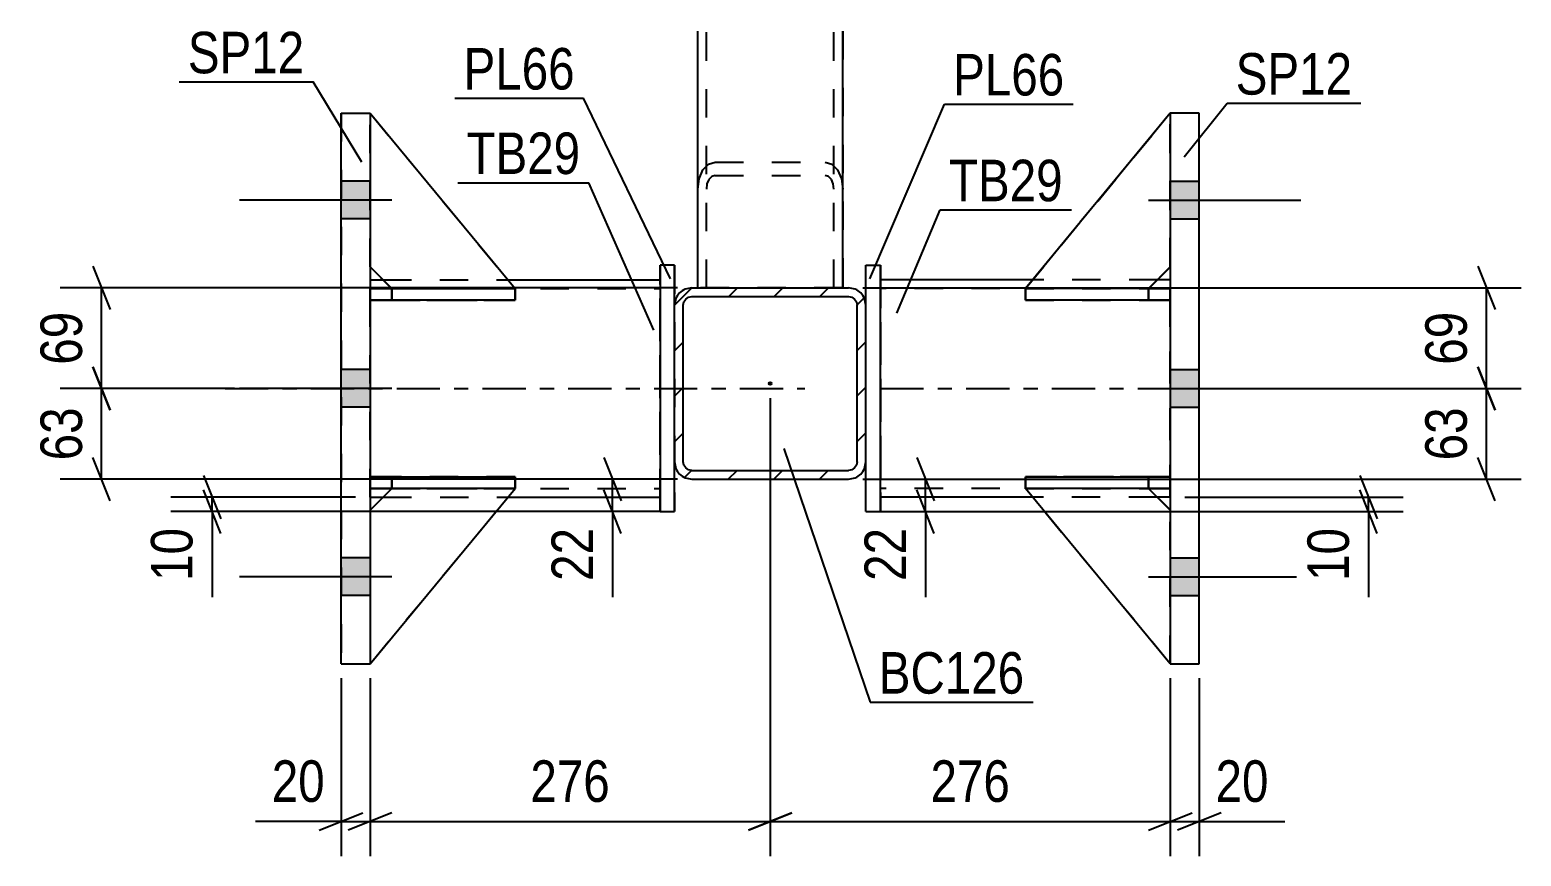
# Model space of a CAD drawing. Header units: millimetres. Extents: x 0 to 841, y 0 to 594.
# Drawn here: x 155.3 to 258.2, y 116.3 to 173.3 of the extents above; entities that cross this region are included whole.
import ezdxf

# ---------------------------------------------------------------- set-up
doc = ezdxf.new("R2010")
doc.units = ezdxf.units.MM
doc.linetypes.add('DXK_LINE_DOT2', pattern=[3.9198, 1.9599, -1.9599])
doc.linetypes.add('DXK_LINE_DOT3', pattern=[5.9187, 2.979, -0.9799, 0.9799, -0.9799])
doc.styles.add('Arial Narrow', font='ARIALN.TTF', dxfattribs={"height": 0.2})

# ---------------------------------------------------------------- blocks, each defined once
blk = doc.blocks.new('Part-283133386-6898 - 6706')
at = {"color": 7, "linetype": 'DXK_LINE_DOT2'}
for p, q in [((201.38, 155.51), (201.38, 173.23)), ((201.98, 155.51), (201.98, 173.23)), ((210.78, 155.51), (210.78, 173.23)), ((211.38, 173.23), (211.38, 155.51)), ((211.38, 155.51), (201.38, 155.51))]:
    blk.add_line(p, q, dxfattribs=at)
blk = doc.blocks.new('Part-283133386-6812 - 6706')
at = {"color": 2, "linetype": 'Continuous'}
for p, q in [((178.78, 167.57), (178.78, 167.57)), ((178.78, 167.57), (178.78, 167.57)), ((178.78, 167.57), (188.78, 155.46)), ((180.27, 155.47), (178.78, 156.96)), ((187.95, 155.46), (188.78, 155.46)), ((188.78, 155.46), (188.78, 155.46))]:
    blk.add_line(p, q, dxfattribs=at)
at = {"color": 7, "linetype": 'DXK_LINE_DOT2'}
for p, q in [((178.78, 167.57), (188.78, 155.46)), ((178.78, 156.96), (178.78, 167.57)), ((180.28, 155.46), (178.78, 156.96)), ((180.28, 155.46), (180.27, 155.47)), ((188.78, 155.46), (180.28, 155.46)), ((180.28, 155.46), (180.28, 155.46)), ((180.28, 155.46), (187.95, 155.46))]:
    blk.add_line(p, q, dxfattribs=at)
blk = doc.blocks.new('Bolt-283133386-6740 - 6706')
at = {"linetype": 'Continuous'}
for points in [[(235.98, 160.27), (235.98, 162.87), (233.98, 162.87), (233.98, 160.27)], [(235.98, 160.27), (235.98, 162.87), (233.98, 162.87), (233.98, 160.27)], [(235.98, 160.27), (235.98, 162.87), (233.98, 162.87), (233.98, 160.27)], [(235.98, 147.27), (235.98, 149.87), (233.98, 149.87), (233.98, 147.27)], [(235.98, 147.27), (235.98, 149.87), (233.98, 149.87), (233.98, 147.27)], [(235.98, 134.27), (235.98, 136.87), (233.98, 136.87), (233.98, 134.27)], [(235.98, 134.27), (235.98, 136.87), (233.98, 136.87), (233.98, 134.27)], [(235.98, 134.27), (235.98, 136.87), (233.98, 136.87), (233.98, 134.27)]]:
    blk.add_hatch(color=1, dxfattribs=at).paths.add_polyline_path(points)
at = {"color": 1, "linetype": 'Continuous'}
for p, q in [((233.98, 162.87), (235.98, 162.87)), ((233.98, 162.87), (235.98, 162.87)), ((233.98, 162.87), (235.98, 162.87)), ((232.48, 161.57), (242.98, 161.57)), ((232.48, 161.57), (242.98, 161.57)), ((232.48, 161.57), (242.98, 161.57)), ((233.98, 160.27), (235.98, 160.27)), ((233.98, 160.27), (235.98, 160.27)), ((233.98, 160.27), (235.98, 160.27)), ((233.98, 149.87), (235.98, 149.87)), ((233.98, 149.87), (235.98, 149.87)), ((232.48, 148.57), (242.98, 148.57)), ((232.48, 148.57), (242.98, 148.57)), ((233.98, 147.27), (235.98, 147.27)), ((233.98, 147.27), (235.98, 147.27)), ((233.98, 136.87), (235.98, 136.87)), ((233.98, 136.87), (235.98, 136.87)), ((233.98, 136.87), (235.98, 136.87)), ((232.48, 135.57), (242.98, 135.57)), ((232.48, 135.57), (242.98, 135.57)), ((232.48, 135.57), (242.98, 135.57)), ((233.98, 134.27), (235.98, 134.27)), ((233.98, 134.27), (235.98, 134.27)), ((233.98, 134.27), (235.98, 134.27))]:
    blk.add_line(p, q, dxfattribs=at)
blk = doc.blocks.new('Bolt-283133386-6741 - 6706')
at = {"linetype": 'Continuous'}
for points in [[(178.78, 160.27), (178.78, 162.87), (176.78, 162.87), (176.78, 160.27)], [(178.78, 160.27), (178.78, 162.87), (176.78, 162.87), (176.78, 160.27)], [(178.78, 160.27), (178.78, 162.87), (176.78, 162.87), (176.78, 160.27)], [(178.78, 147.27), (178.78, 149.87), (176.78, 149.87), (176.78, 147.27)], [(178.78, 147.27), (178.78, 149.87), (176.78, 149.87), (176.78, 147.27)], [(178.78, 134.27), (178.78, 136.87), (176.78, 136.87), (176.78, 134.27)], [(178.78, 134.27), (178.78, 136.87), (176.78, 136.87), (176.78, 134.27)], [(178.78, 134.27), (178.78, 136.87), (176.78, 136.87), (176.78, 134.27)]]:
    blk.add_hatch(color=1, dxfattribs=at).paths.add_polyline_path(points)
at = {"color": 1, "linetype": 'Continuous'}
for p, q in [((178.78, 162.87), (176.78, 162.87)), ((178.78, 162.87), (176.78, 162.87)), ((178.78, 162.87), (176.78, 162.87)), ((180.28, 161.57), (169.78, 161.57)), ((180.28, 161.57), (169.78, 161.57)), ((180.28, 161.57), (169.78, 161.57)), ((178.78, 160.27), (176.78, 160.27)), ((178.78, 160.27), (176.78, 160.27)), ((178.78, 160.27), (176.78, 160.27)), ((178.78, 149.87), (176.78, 149.87)), ((178.78, 149.87), (176.78, 149.87)), ((180.28, 148.57), (169.78, 148.57)), ((180.28, 148.57), (169.78, 148.57)), ((178.78, 147.27), (176.78, 147.27)), ((178.78, 147.27), (176.78, 147.27)), ((178.78, 136.87), (176.78, 136.87)), ((178.78, 136.87), (176.78, 136.87)), ((178.78, 136.87), (176.78, 136.87)), ((180.28, 135.57), (169.78, 135.57)), ((180.28, 135.57), (169.78, 135.57)), ((180.28, 135.57), (169.78, 135.57)), ((178.78, 134.27), (176.78, 134.27)), ((178.78, 134.27), (176.78, 134.27)), ((178.78, 134.27), (176.78, 134.27))]:
    blk.add_line(p, q, dxfattribs=at)
blk = doc.blocks.new('Part-283133386-6805 - 6706')
at = {"color": 2, "linetype": 'Continuous'}
for p, q in [((235.98, 167.57), (233.98, 167.57)), ((233.98, 167.57), (233.98, 129.57)), ((235.98, 129.57), (235.98, 167.57)), ((233.98, 129.57), (235.98, 129.57))]:
    blk.add_line(p, q, dxfattribs=at)
at = {"color": 7, "linetype": 'DXK_LINE_DOT2'}
for p, q in [((233.98, 129.57), (233.98, 167.57)), ((235.98, 129.57), (235.98, 167.57))]:
    blk.add_line(p, q, dxfattribs=at)
blk = doc.blocks.new('Part-283133386-6808 - 6706')
at = {"color": 2, "linetype": 'Continuous'}
for p, q in [((178.78, 141.67), (178.78, 142.47)), ((178.78, 142.47), (188.78, 142.47)), ((178.78, 142.47), (178.78, 142.47)), ((188.78, 141.67), (188.78, 142.47)), ((188.78, 141.67), (178.78, 141.67)), ((178.78, 141.67), (178.78, 141.67))]:
    blk.add_line(p, q, dxfattribs=at)
at = {"color": 7, "linetype": 'DXK_LINE_DOT2'}
for p, q in [((178.78, 141.67), (178.78, 142.47)), ((180.28, 142.47), (178.78, 142.47)), ((180.28, 141.67), (180.28, 142.47)), ((188.78, 142.47), (180.28, 142.47)), ((178.78, 141.67), (180.28, 141.67)), ((180.28, 141.67), (188.78, 141.67))]:
    blk.add_line(p, q, dxfattribs=at)
blk = doc.blocks.new('Part-283133386-6816 - 6706')
at = {"color": 2, "linetype": 'Continuous'}
for p, q in [((223.98, 142.47), (233.98, 142.47)), ((223.98, 142.47), (223.98, 141.67)), ((233.98, 142.47), (233.98, 142.47)), ((233.98, 142.47), (233.98, 141.67)), ((233.98, 141.67), (223.98, 141.67)), ((233.98, 141.67), (233.98, 141.67))]:
    blk.add_line(p, q, dxfattribs=at)
at = {"color": 7, "linetype": 'DXK_LINE_DOT2'}
for p, q in [((232.48, 142.47), (223.98, 142.47)), ((233.98, 142.47), (232.48, 142.47)), ((232.48, 142.47), (232.48, 141.67)), ((233.98, 142.47), (233.98, 141.67)), ((223.98, 141.67), (232.48, 141.67)), ((232.48, 141.67), (233.98, 141.67))]:
    blk.add_line(p, q, dxfattribs=at)
blk = doc.blocks.new('Part-283133386-6752 - 6706')
at = {"linetype": 'Continuous'}
h = blk.add_hatch(dxfattribs=at)
h.set_pattern_fill('', scale=0.7, style=0, pattern_type=0)
h.set_pattern_definition([(45, (200.9792, 155.513), (-1.57154, 1.57154), [])])
h.paths.add_polyline_path([(211.78, 155.51), (200.98, 155.51), (200.52, 155.42), (200.13, 155.16), (199.87, 154.77), (199.78, 154.31), (199.78, 143.51), (199.87, 143.05), (200.13, 142.66), (200.52, 142.4), (200.98, 142.31), (211.78, 142.31), (212.24, 142.4), (212.63, 142.66), (212.89, 143.05), (212.98, 143.51), (212.98, 154.31), (212.89, 154.77), (212.63, 155.16), (212.24, 155.42)])
h.paths.add_polyline_path([(212.33, 154.54), (212.38, 154.31), (212.38, 143.51), (212.33, 143.28), (212.2, 143.09), (212.01, 142.96), (211.78, 142.91), (200.98, 142.91), (200.75, 142.96), (200.55, 143.09), (200.42, 143.28), (200.38, 143.51), (200.38, 154.31), (200.42, 154.54), (200.55, 154.74), (200.75, 154.87), (200.98, 154.91), (211.78, 154.91), (212.01, 154.87), (212.2, 154.74)])
blk.add_hatch(color=30, dxfattribs=at).paths.add_polyline_path([(206.38, 148.81, -1), (206.38, 149.01, -1)])
at = {"color": 2, "linetype": 'Continuous'}
for p, q in [((200.98, 155.51), (200.52, 155.42)), ((200.98, 155.51), (211.78, 155.51)), ((212.24, 155.42), (211.78, 155.51)), ((199.87, 154.77), (199.78, 154.31)), ((199.78, 143.51), (199.78, 154.31)), ((200.38, 154.31), (200.42, 154.54)), ((200.38, 143.51), (200.38, 154.31)), ((200.42, 154.54), (200.55, 154.74)), ((200.55, 154.74), (200.75, 154.87)), ((200.75, 154.87), (200.98, 154.91)), ((200.98, 154.91), (211.78, 154.91)), ((211.78, 154.91), (212.01, 154.87)), ((212.01, 154.87), (212.2, 154.74)), ((212.2, 154.74), (212.33, 154.54)), ((212.33, 154.54), (212.38, 154.31)), ((212.38, 143.51), (212.38, 154.31)), ((212.98, 154.31), (212.89, 154.77)), ((212.98, 143.51), (212.98, 154.31)), ((199.78, 143.51), (199.87, 143.05)), ((200.42, 143.28), (200.38, 143.51)), ((200.55, 143.09), (200.42, 143.28)), ((200.75, 142.96), (200.55, 143.09)), ((212.2, 143.09), (212.01, 142.96)), ((212.33, 143.28), (212.2, 143.09)), ((212.38, 143.51), (212.33, 143.28)), ((212.89, 143.05), (212.98, 143.51)), ((200.52, 142.4), (200.98, 142.31)), ((200.98, 142.91), (200.75, 142.96)), ((200.98, 142.91), (211.78, 142.91)), ((200.98, 142.31), (211.78, 142.31)), ((212.01, 142.96), (211.78, 142.91)), ((211.78, 142.31), (212.24, 142.4))]:
    blk.add_line(p, q, dxfattribs=at)
at = {"color": 7, "linetype": 'DXK_LINE_DOT3'}
blk.add_line((206.38, 148.91), (206.38, 148.91), dxfattribs=at)
at = {"color": 30, "linetype": 'DXK_LINE_DOT3'}
blk.add_line((206.38, 148.91), (206.38, 148.91), dxfattribs=at)
at = {"color": 30, "linetype": 'Continuous'}
blk.add_circle((206.38, 148.91), 0.1, dxfattribs=at)
at = {"color": 2, "linetype": 'Continuous'}
for centre, start, end in [((200.98, 154.31), 112.5, 157.5), ((211.78, 154.31), 22.5, 67.5), ((200.98, 143.51), 202.5, 247.5), ((211.78, 143.51), 292.5, 337.5)]:
    blk.add_arc(centre, 1.2, start, end, dxfattribs=at)
blk = doc.blocks.new('Part-283133386-6806 - 6706')
at = {"color": 2, "linetype": 'Continuous'}
for p, q in [((176.78, 167.57), (176.78, 167.57)), ((176.78, 167.57), (178.78, 167.57)), ((176.78, 129.57), (176.78, 167.57)), ((178.78, 167.57), (178.78, 129.57)), ((176.78, 129.57), (176.78, 129.57)), ((176.78, 129.57), (178.78, 129.57))]:
    blk.add_line(p, q, dxfattribs=at)
at = {"color": 7, "linetype": 'DXK_LINE_DOT2'}
for p, q in [((176.78, 167.57), (176.78, 129.57)), ((178.78, 167.57), (178.78, 129.57))]:
    blk.add_line(p, q, dxfattribs=at)
blk = doc.blocks.new('Part-283133386-6807 - 6706')
at = {"color": 2, "linetype": 'Continuous'}
for p, q in [((178.78, 154.67), (178.78, 155.47)), ((178.78, 155.47), (187.95, 155.47)), ((178.78, 155.47), (178.78, 155.47)), ((188.78, 155.47), (188.77, 155.47)), ((188.78, 154.67), (188.78, 155.47)), ((188.78, 154.67), (178.78, 154.67)), ((178.78, 154.67), (178.78, 154.67))]:
    blk.add_line(p, q, dxfattribs=at)
at = {"color": 7, "linetype": 'DXK_LINE_DOT2'}
for p, q in [((178.78, 154.67), (178.78, 155.47)), ((180.28, 155.47), (178.78, 155.47)), ((180.28, 154.67), (180.28, 155.47)), ((180.28, 155.47), (188.77, 155.47)), ((187.95, 155.47), (188.77, 155.47)), ((178.78, 154.67), (180.28, 154.67)), ((180.28, 154.67), (188.78, 154.67))]:
    blk.add_line(p, q, dxfattribs=at)
blk = doc.blocks.new('Part-283133386-6809 - 6706')
at = {"color": 7, "linetype": 'DXK_LINE_DOT2'}
for p, q in [((178.78, 155.47), (180.28, 155.47)), ((188.12, 155.47), (178.78, 155.47)), ((178.78, 155.47), (178.78, 155.47)), ((178.78, 155.47), (178.78, 154.67)), ((178.78, 155.47), (178.78, 154.67)), ((180.28, 155.47), (188.78, 155.47)), ((180.28, 155.47), (180.28, 154.67)), ((188.78, 155.47), (188.78, 154.67)), ((180.28, 154.67), (178.78, 154.67)), ((178.78, 154.67), (188.78, 154.67)), ((178.78, 154.67), (178.78, 154.67)), ((188.78, 154.67), (180.28, 154.67))]:
    blk.add_line(p, q, dxfattribs=at)
blk = doc.blocks.new('Part-283133386-6810 - 6706')
at = {"color": 7, "linetype": 'DXK_LINE_DOT2'}
for p, q in [((178.78, 142.47), (180.28, 142.47)), ((188.78, 142.47), (178.78, 142.47)), ((178.78, 142.47), (178.78, 142.47)), ((178.78, 142.47), (178.78, 141.67)), ((178.78, 142.47), (178.78, 141.67)), ((180.28, 142.47), (188.78, 142.47)), ((180.28, 142.47), (180.28, 141.67)), ((188.78, 142.47), (188.78, 141.67)), ((180.28, 141.67), (178.78, 141.67)), ((178.78, 141.67), (188.78, 141.67)), ((178.78, 141.67), (178.78, 141.67)), ((188.78, 141.67), (180.28, 141.67))]:
    blk.add_line(p, q, dxfattribs=at)
blk = doc.blocks.new('Part-283133386-6814 - 6706')
at = {"color": 2, "linetype": 'Continuous'}
for p, q in [((180.28, 141.66), (178.78, 140.16)), ((178.78, 129.57), (188.78, 141.66)), ((188.78, 141.66), (180.28, 141.66)), ((180.28, 141.66), (180.28, 141.66)), ((188.78, 141.66), (188.78, 141.66))]:
    blk.add_line(p, q, dxfattribs=at)
at = {"color": 7, "linetype": 'DXK_LINE_DOT2'}
for p, q in [((178.78, 140.16), (180.28, 141.66)), ((178.78, 129.57), (188.78, 141.66)), ((180.28, 141.66), (188.78, 141.66)), ((178.78, 140.16), (178.78, 129.57))]:
    blk.add_line(p, q, dxfattribs=at)
blk = doc.blocks.new('Part-283133386-6815 - 6706')
at = {"color": 2, "linetype": 'Continuous'}
for p, q in [((223.99, 155.47), (223.98, 155.47)), ((223.98, 155.47), (223.98, 154.67)), ((233.98, 155.47), (224.8, 155.47)), ((233.98, 155.47), (233.98, 155.47)), ((233.98, 155.47), (233.98, 154.67)), ((233.98, 154.67), (223.98, 154.67)), ((233.98, 154.67), (233.98, 154.67))]:
    blk.add_line(p, q, dxfattribs=at)
at = {"color": 7, "linetype": 'DXK_LINE_DOT2'}
for p, q in [((224.8, 155.47), (223.99, 155.47)), ((232.48, 155.47), (223.99, 155.47)), ((233.98, 155.47), (232.48, 155.47)), ((232.48, 155.47), (232.48, 154.67)), ((233.98, 155.47), (233.98, 154.67)), ((223.98, 154.67), (232.48, 154.67)), ((232.48, 154.67), (233.98, 154.67))]:
    blk.add_line(p, q, dxfattribs=at)
blk = doc.blocks.new('Part-283133386-6817 - 6706')
at = {"color": 7, "linetype": 'DXK_LINE_DOT2'}
for p, q in [((223.98, 154.67), (223.98, 155.47)), ((223.98, 155.47), (232.48, 155.47)), ((233.98, 155.47), (223.98, 155.47)), ((232.48, 154.67), (232.48, 155.47)), ((232.48, 155.47), (233.98, 155.47)), ((233.98, 154.67), (233.98, 155.47)), ((233.98, 154.67), (233.98, 155.47)), ((233.98, 155.47), (233.98, 155.47)), ((232.48, 154.67), (223.98, 154.67)), ((223.98, 154.67), (233.98, 154.67)), ((233.98, 154.67), (232.48, 154.67)), ((233.98, 154.67), (233.98, 154.67))]:
    blk.add_line(p, q, dxfattribs=at)
blk = doc.blocks.new('Part-283133386-6818 - 6706')
at = {"color": 7, "linetype": 'DXK_LINE_DOT2'}
for p, q in [((223.98, 141.67), (223.98, 142.47)), ((223.98, 142.47), (232.48, 142.47)), ((233.98, 142.47), (223.98, 142.47)), ((232.48, 141.67), (232.48, 142.47)), ((232.48, 142.47), (233.98, 142.47)), ((233.98, 141.67), (233.98, 142.47)), ((233.98, 141.67), (233.98, 142.47)), ((233.98, 142.47), (233.98, 142.47)), ((232.48, 141.67), (223.98, 141.67)), ((223.98, 141.67), (233.98, 141.67)), ((233.98, 141.67), (232.48, 141.67)), ((233.98, 141.67), (233.98, 141.67))]:
    blk.add_line(p, q, dxfattribs=at)
blk = doc.blocks.new('Part-283133386-6820 - 6706')
at = {"color": 2, "linetype": 'Continuous'}
for p, q in [((233.98, 167.57), (223.98, 155.46)), ((233.98, 167.57), (233.98, 167.57)), ((233.98, 167.57), (233.98, 167.57)), ((232.49, 155.47), (233.98, 156.96)), ((224.8, 155.46), (223.98, 155.46)), ((223.98, 155.46), (223.98, 155.46))]:
    blk.add_line(p, q, dxfattribs=at)
at = {"color": 7, "linetype": 'DXK_LINE_DOT2'}
for p, q in [((233.98, 167.57), (223.98, 155.46)), ((233.98, 167.57), (233.98, 167.57)), ((233.98, 156.96), (233.98, 167.57)), ((232.48, 155.46), (233.98, 156.96)), ((232.48, 155.46), (223.98, 155.46)), ((232.48, 155.46), (224.8, 155.46)), ((232.48, 155.46), (232.49, 155.47)), ((232.48, 155.46), (232.48, 155.46))]:
    blk.add_line(p, q, dxfattribs=at)
blk = doc.blocks.new('Part-283133386-6822 - 6706')
at = {"color": 2, "linetype": 'Continuous'}
for p, q in [((223.98, 141.66), (223.98, 141.66)), ((232.48, 141.66), (223.98, 141.66)), ((233.98, 129.57), (223.98, 141.66)), ((232.48, 141.66), (232.48, 141.66)), ((232.48, 141.66), (233.98, 140.16))]:
    blk.add_line(p, q, dxfattribs=at)
at = {"color": 7, "linetype": 'DXK_LINE_DOT2'}
for p, q in [((223.98, 141.66), (232.48, 141.66)), ((233.98, 129.57), (223.98, 141.66)), ((232.48, 141.66), (233.98, 140.16)), ((233.98, 140.16), (233.98, 129.57))]:
    blk.add_line(p, q, dxfattribs=at)
blk = doc.blocks.new('Part-283133386-6823 - 6706')
at = {"color": 2, "linetype": 'Continuous'}
for p, q in [((178.78, 156.07), (179.67, 156.07)), ((188.28, 156.07), (198.78, 156.07)), ((178.78, 141.07), (179.69, 141.07)), ((188.29, 141.07), (198.78, 141.07))]:
    blk.add_line(p, q, dxfattribs=at)
at = {"color": 7, "linetype": 'DXK_LINE_DOT2'}
for p, q in [((178.78, 156.07), (178.78, 156.07)), ((178.78, 156.07), (178.78, 141.07)), ((178.78, 141.07), (178.78, 156.07)), ((178.78, 155.47), (178.78, 155.47)), ((178.78, 155.47), (198.78, 155.47)), ((179.67, 156.07), (188.28, 156.07)), ((198.78, 156.07), (198.78, 156.07)), ((198.78, 156.07), (198.78, 141.07)), ((198.78, 141.07), (198.78, 156.07)), ((178.78, 141.67), (178.78, 141.67)), ((178.78, 141.67), (198.78, 141.67)), ((178.78, 141.07), (178.78, 141.07)), ((179.69, 141.07), (188.29, 141.07)), ((198.78, 141.07), (198.78, 141.07)), ((198.78, 141.07), (198.78, 141.07))]:
    blk.add_line(p, q, dxfattribs=at)
at = {"color": 7, "linetype": 'DXK_LINE_DOT3'}
blk.add_line((168.78, 148.57), (208.78, 148.57), dxfattribs=at)
blk = doc.blocks.new('Part-283133386-6824 - 6706')
at = {"color": 2, "linetype": 'Continuous'}
for p, q in [((198.78, 157.07), (198.78, 157.07)), ((199.78, 157.07), (198.78, 157.07)), ((198.78, 157.07), (198.78, 140.07)), ((199.78, 157.07), (199.78, 157.07)), ((199.78, 154.31), (199.78, 157.07)), ((199.78, 140.07), (199.78, 143.52)), ((198.78, 140.07), (198.78, 140.07)), ((198.78, 140.07), (199.78, 140.07)), ((199.78, 140.07), (199.78, 140.07))]:
    blk.add_line(p, q, dxfattribs=at)
at = {"color": 7, "linetype": 'DXK_LINE_DOT2'}
for p, q in [((198.78, 140.07), (198.78, 157.07)), ((199.78, 157.07), (199.78, 140.07)), ((199.78, 143.52), (199.78, 154.31))]:
    blk.add_line(p, q, dxfattribs=at)
blk = doc.blocks.new('Part-283133386-6825 - 6706')
at = {"color": 2, "linetype": 'Continuous'}
for p, q in [((212.98, 157.07), (212.98, 157.07)), ((212.98, 157.07), (213.98, 157.07)), ((212.98, 154.32), (212.98, 157.07)), ((213.98, 157.07), (213.98, 157.07)), ((213.98, 140.07), (213.98, 157.07)), ((212.98, 140.07), (212.98, 143.51)), ((212.98, 140.07), (213.98, 140.07)), ((212.98, 140.07), (212.98, 140.07)), ((213.98, 140.07), (213.98, 140.07))]:
    blk.add_line(p, q, dxfattribs=at)
at = {"color": 7, "linetype": 'DXK_LINE_DOT2'}
for p, q in [((212.98, 140.07), (212.98, 157.07)), ((213.98, 157.07), (213.98, 140.07)), ((212.98, 143.51), (212.98, 154.32))]:
    blk.add_line(p, q, dxfattribs=at)
blk = doc.blocks.new('Part-283133386-6826 - 6706')
at = {"color": 2, "linetype": 'Continuous'}
for p, q in [((224.48, 156.07), (213.98, 156.07)), ((233.98, 156.07), (233.09, 156.07)), ((224.47, 141.07), (213.98, 141.07)), ((233.98, 141.07), (233.07, 141.07))]:
    blk.add_line(p, q, dxfattribs=at)
at = {"color": 7, "linetype": 'DXK_LINE_DOT2'}
for p, q in [((213.98, 156.07), (213.98, 156.07)), ((213.98, 156.07), (213.98, 141.07)), ((213.98, 141.07), (213.98, 156.07)), ((213.98, 155.47), (213.98, 155.47)), ((233.98, 155.47), (213.98, 155.47)), ((233.09, 156.07), (224.48, 156.07)), ((233.98, 156.07), (233.98, 156.07)), ((233.98, 156.07), (233.98, 156.07)), ((233.98, 156.07), (233.98, 141.07)), ((233.98, 141.07), (233.98, 156.07)), ((213.98, 141.67), (213.98, 141.67)), ((233.98, 141.67), (213.98, 141.67)), ((213.98, 141.07), (213.98, 141.07)), ((233.07, 141.07), (224.47, 141.07)), ((233.98, 141.07), (233.98, 141.07)), ((233.98, 141.07), (233.98, 141.07))]:
    blk.add_line(p, q, dxfattribs=at)
at = {"color": 7, "linetype": 'DXK_LINE_DOT3'}
blk.add_line((213.98, 148.57), (233.98, 148.57), dxfattribs=at)
blk = doc.blocks.new('Part-283133386-6843 - 6706')
at = {"color": 7, "linetype": 'DXK_LINE_DOT2'}
for p, q in [((178.78, 156.96), (178.78, 167.57)), ((178.78, 167.57), (188.78, 155.46)), ((178.78, 167.57), (188.78, 155.46)), ((180.28, 155.46), (178.78, 156.96)), ((178.78, 156.96), (180.28, 155.46)), ((188.78, 155.46), (180.28, 155.46)), ((180.28, 155.46), (180.28, 155.46)), ((180.28, 155.46), (188.78, 155.46)), ((188.78, 155.46), (188.78, 155.46))]:
    blk.add_line(p, q, dxfattribs=at)
blk = doc.blocks.new('Part-283133386-6849 - 6706')
at = {"color": 7, "linetype": 'DXK_LINE_DOT2'}
for p, q in [((180.28, 141.66), (178.78, 140.16)), ((178.78, 129.57), (188.78, 141.66)), ((178.78, 140.16), (180.28, 141.66)), ((178.78, 129.57), (188.78, 141.66)), ((188.78, 141.66), (180.28, 141.66)), ((180.28, 141.66), (180.28, 141.66)), ((180.28, 141.66), (188.78, 141.66)), ((188.78, 141.66), (188.78, 141.66)), ((178.78, 140.16), (178.78, 129.57))]:
    blk.add_line(p, q, dxfattribs=at)
blk = doc.blocks.new('Part-283133386-6859 - 6706')
at = {"color": 7, "linetype": 'DXK_LINE_DOT2'}
for p, q in [((233.98, 167.57), (223.98, 155.46)), ((223.98, 155.46), (233.98, 167.57)), ((233.98, 156.96), (233.98, 167.57)), ((232.48, 155.46), (233.98, 156.96)), ((232.48, 155.46), (233.98, 156.96)), ((223.98, 155.46), (232.48, 155.46)), ((223.98, 155.46), (223.98, 155.46)), ((232.48, 155.46), (223.98, 155.46)), ((232.48, 155.46), (232.48, 155.46))]:
    blk.add_line(p, q, dxfattribs=at)
blk = doc.blocks.new('Part-283133386-6865 - 6706')
at = {"color": 7, "linetype": 'DXK_LINE_DOT2'}
for p, q in [((223.98, 141.66), (232.48, 141.66)), ((233.98, 129.57), (223.98, 141.66)), ((223.98, 141.66), (223.98, 141.66)), ((232.48, 141.66), (223.98, 141.66)), ((233.98, 129.57), (223.98, 141.66)), ((232.48, 141.66), (233.98, 140.16)), ((232.48, 141.66), (232.48, 141.66)), ((233.98, 140.16), (232.48, 141.66)), ((233.98, 140.16), (233.98, 129.57))]:
    blk.add_line(p, q, dxfattribs=at)
blk = doc.blocks.new('Part-283133386-6905 - 6706')
at = {"color": 2, "linetype": 'Continuous'}
for p, q in [((201.38, 155.51), (201.38, 173.23)), ((211.38, 155.51), (211.38, 173.23))]:
    blk.add_line(p, q, dxfattribs=at)
at = {"color": 7, "linetype": 'DXK_LINE_DOT2'}
for p, q in [((201.98, 155.51), (201.98, 173.23)), ((210.78, 155.51), (210.78, 173.23)), ((201.47, 163.04), (201.73, 163.65)), ((201.73, 163.65), (202.12, 164.05)), ((202.12, 164.05), (202.58, 164.19)), ((202.58, 164.19), (210.18, 164.19)), ((210.18, 164.19), (210.64, 164.05)), ((210.64, 164.05), (211.03, 163.65)), ((211.03, 163.65), (211.29, 163.04)), ((201.38, 162.33), (201.47, 163.04)), ((202.02, 162.69), (201.98, 162.33)), ((202.15, 162.99), (202.02, 162.69)), ((202.35, 163.19), (202.15, 162.99)), ((202.58, 163.26), (202.35, 163.19)), ((202.58, 163.26), (210.18, 163.26)), ((210.41, 163.19), (210.18, 163.26)), ((210.6, 162.99), (210.41, 163.19)), ((210.73, 162.69), (210.6, 162.99)), ((210.78, 162.33), (210.73, 162.69)), ((211.29, 163.04), (211.38, 162.33)), ((201.38, 155.51), (211.38, 155.51))]:
    blk.add_line(p, q, dxfattribs=at)
blk = doc.blocks.new('StraightDimension-283133386-25676 - 6706')
at = {"color": 7, "linetype": 'Continuous'}
for p, q in [((233.98, 128.57), (233.98, 116.29)), ((235.98, 128.57), (235.98, 116.29)), ((232.48, 118.09), (235.48, 119.29)), ((233.98, 118.69), (235.98, 118.69)), ((237.48, 119.29), (234.48, 118.09)), ((235.98, 118.69), (241.89, 118.69)), ((235.98, 118.69), (241.89, 118.69))]:
    blk.add_line(p, q, dxfattribs=at)
at = {"color": 0}
blk.add_wipeout([(241.36, 119.44), (241.36, 123.64), (236.5, 123.64), (236.5, 119.44)], dxfattribs=at)
at = {"color": 3, "style": 'Arial Narrow'}
blk.add_text('20', height=2.863, dxfattribs=at).set_placement((237.1, 120.04))
blk = doc.blocks.new('StraightDimension-283133386-6920 - 6706')
at = {"color": 7, "linetype": 'Continuous'}
for p, q in [((255.18, 157.01), (256.38, 154.01)), ((212.78, 155.51), (258.18, 155.51)), ((255.78, 148.57), (255.78, 155.51)), ((256.38, 147.07), (255.18, 150.07)), ((240.44, 148.57), (258.18, 148.57))]:
    blk.add_line(p, q, dxfattribs=at)
at = {"color": 0}
blk.add_wipeout([(255.03, 154.47), (250.83, 154.47), (250.83, 149.61), (255.03, 149.61)], dxfattribs=at)
at = {"color": 3, "style": 'Arial Narrow'}
blk.add_text('69', height=2.863, rotation=90.0002, dxfattribs=at).set_placement((254.43, 150.21))
blk = doc.blocks.new('StraightDimension-283133386-6909 - 6706')
at = {"color": 7, "linetype": 'Continuous'}
for p, q in [((255.18, 150.07), (256.38, 147.07)), ((240.44, 148.57), (258.18, 148.57)), ((255.78, 142.31), (255.78, 148.57)), ((256.38, 140.81), (255.18, 143.81)), ((212.78, 142.31), (258.18, 142.31))]:
    blk.add_line(p, q, dxfattribs=at)
at = {"color": 0}
blk.add_wipeout([(255.03, 147.87), (250.83, 147.87), (250.83, 143.01), (255.03, 143.01)], dxfattribs=at)
at = {"color": 3, "style": 'Arial Narrow'}
blk.add_text('63', height=2.863, rotation=90.0002, dxfattribs=at).set_placement((254.43, 143.61))
blk = doc.blocks.new('StraightDimension-283133386-25808 - 6706')
at = {"color": 7, "linetype": 'Continuous'}
for p, q in [((159.66, 150.07), (160.86, 147.07)), ((169.44, 148.57), (157.41, 148.57)), ((160.26, 142.31), (160.26, 148.57)), ((160.86, 140.81), (159.66, 143.81)), ((199.98, 142.31), (157.41, 142.31))]:
    blk.add_line(p, q, dxfattribs=at)
at = {"color": 0}
blk.add_wipeout([(159.51, 147.87), (155.31, 147.87), (155.31, 143.01), (159.51, 143.01)], dxfattribs=at)
at = {"color": 3, "style": 'Arial Narrow'}
blk.add_text('63', height=2.863, rotation=90.0002, dxfattribs=at).set_placement((158.91, 143.61))
blk = doc.blocks.new('StraightDimension-283133386-6933 - 6706')
at = {"color": 7, "linetype": 'Continuous'}
for p, q in [((194.91, 143.81), (196.11, 140.81)), ((199.98, 142.31), (192.66, 142.31)), ((195.51, 140.07), (195.51, 142.31)), ((196.11, 138.57), (194.91, 141.57)), ((198.78, 140.07), (192.66, 140.07)), ((195.51, 140.07), (195.51, 134.17)), ((195.51, 140.07), (195.51, 134.17))]:
    blk.add_line(p, q, dxfattribs=at)
at = {"color": 0}
blk.add_wipeout([(194.76, 139.55), (190.56, 139.55), (190.56, 134.69), (194.76, 134.69)], dxfattribs=at)
at = {"color": 3, "style": 'Arial Narrow'}
blk.add_text('22', height=2.863, rotation=90.0002, dxfattribs=at).set_placement((194.16, 135.29))
blk = doc.blocks.new('StraightDimension-283133386-6944 - 6706')
at = {"color": 7, "linetype": 'Continuous'}
for p, q in [((216.5, 143.81), (217.7, 140.81)), ((212.78, 142.31), (219.5, 142.31)), ((217.1, 140.07), (217.1, 142.31)), ((217.7, 138.57), (216.5, 141.57)), ((213.98, 140.07), (219.5, 140.07)), ((217.1, 140.07), (217.1, 134.17)), ((217.1, 140.07), (217.1, 134.17))]:
    blk.add_line(p, q, dxfattribs=at)
at = {"color": 0}
blk.add_wipeout([(216.35, 139.55), (212.15, 139.55), (212.15, 134.69), (216.35, 134.69)], dxfattribs=at)
at = {"color": 3, "style": 'Arial Narrow'}
blk.add_text('22', height=2.863, rotation=90.0002, dxfattribs=at).set_placement((215.75, 135.29))
blk = doc.blocks.new('StraightDimension-283133386-6955 - 6706')
at = {"color": 7, "linetype": 'Continuous'}
for p, q in [((167.28, 142.57), (168.48, 139.57)), ((177.78, 141.07), (165.03, 141.07)), ((168.48, 138.57), (167.28, 141.57)), ((167.88, 140.07), (167.88, 141.07)), ((198.78, 140.07), (165.03, 140.07)), ((167.88, 140.07), (167.88, 134.17)), ((167.88, 140.07), (167.88, 134.17))]:
    blk.add_line(p, q, dxfattribs=at)
at = {"color": 0}
blk.add_wipeout([(167.13, 139.55), (162.93, 139.55), (162.93, 134.69), (167.13, 134.69)], dxfattribs=at)
at = {"color": 3, "style": 'Arial Narrow'}
blk.add_text('10', height=2.863, rotation=90.0002, dxfattribs=at).set_placement((166.53, 135.29))
blk = doc.blocks.new('StraightDimension-283133386-6964 - 6706')
at = {"color": 7, "linetype": 'Continuous'}
for p, q in [((247.05, 142.57), (248.25, 139.57)), ((234.98, 141.07), (250.05, 141.07)), ((248.25, 138.57), (247.05, 141.57)), ((247.65, 140.07), (247.65, 141.07)), ((213.98, 140.07), (250.05, 140.07)), ((247.65, 140.07), (247.65, 134.17)), ((247.65, 140.07), (247.65, 134.17))]:
    blk.add_line(p, q, dxfattribs=at)
at = {"color": 0}
blk.add_wipeout([(246.9, 139.55), (242.7, 139.55), (242.7, 134.69), (246.9, 134.69)], dxfattribs=at)
at = {"color": 3, "style": 'Arial Narrow'}
blk.add_text('10', height=2.863, rotation=90.0002, dxfattribs=at).set_placement((246.3, 135.29))
blk = doc.blocks.new('StraightDimension-283133386-25677 - 6706')
at = {"color": 7, "linetype": 'Continuous'}
for p, q in [((206.38, 147.91), (206.38, 116.29)), ((233.98, 128.57), (233.98, 116.29)), ((207.88, 119.29), (204.88, 118.09)), ((206.38, 118.69), (233.98, 118.69)), ((232.48, 118.09), (235.48, 119.29))]:
    blk.add_line(p, q, dxfattribs=at)
at = {"color": 0}
blk.add_wipeout([(223.52, 119.44), (223.52, 123.64), (216.84, 123.64), (216.84, 119.44)], dxfattribs=at)
at = {"color": 3, "style": 'Arial Narrow'}
blk.add_text('276', height=2.863, dxfattribs=at).set_placement((217.44, 120.04))
blk = doc.blocks.new('StraightDimension-283133386-25678 - 6706')
at = {"color": 7, "linetype": 'Continuous'}
for p, q in [((206.38, 147.91), (206.38, 116.29)), ((178.78, 128.57), (178.78, 116.29)), ((180.28, 119.29), (177.28, 118.09)), ((178.78, 118.69), (206.38, 118.69)), ((204.88, 118.09), (207.88, 119.29))]:
    blk.add_line(p, q, dxfattribs=at)
at = {"color": 0}
blk.add_wipeout([(195.92, 119.44), (195.92, 123.64), (189.24, 123.64), (189.24, 119.44)], dxfattribs=at)
at = {"color": 3, "style": 'Arial Narrow'}
blk.add_text('276', height=2.863, dxfattribs=at).set_placement((189.84, 120.04))
blk = doc.blocks.new('StraightDimension-283133386-25807 - 6706')
at = {"color": 7, "linetype": 'Continuous'}
for p, q in [((159.66, 157.01), (160.86, 154.01)), ((199.98, 155.51), (157.41, 155.51)), ((160.26, 148.57), (160.26, 155.51)), ((160.86, 147.07), (159.66, 150.07)), ((169.44, 148.57), (157.41, 148.57))]:
    blk.add_line(p, q, dxfattribs=at)
at = {"color": 0}
blk.add_wipeout([(159.51, 154.47), (155.31, 154.47), (155.31, 149.61), (159.51, 149.61)], dxfattribs=at)
at = {"color": 3, "style": 'Arial Narrow'}
blk.add_text('69', height=2.863, rotation=90.0002, dxfattribs=at).set_placement((158.91, 150.21))
blk = doc.blocks.new('StraightDimension-283133386-25679 - 6706')
at = {"color": 7, "linetype": 'Continuous'}
for p, q in [((176.78, 128.57), (176.78, 116.29)), ((178.78, 128.57), (178.78, 116.29)), ((176.78, 118.69), (170.87, 118.69)), ((176.78, 118.69), (170.87, 118.69)), ((175.28, 118.09), (178.28, 119.29)), ((176.78, 118.69), (178.78, 118.69)), ((180.28, 119.29), (177.28, 118.09))]:
    blk.add_line(p, q, dxfattribs=at)
at = {"color": 0}
blk.add_wipeout([(176.25, 119.44), (176.25, 123.64), (171.4, 123.64), (171.4, 119.44)], dxfattribs=at)
at = {"color": 3, "style": 'Arial Narrow'}
blk.add_text('20', height=2.863, dxfattribs=at).set_placement((172, 120.04))
blk = doc.blocks.new('Mark-283133386-6748 - 6706')
at = {"color": 30, "linetype": 'Continuous'}
for p, q in [((207.33, 144.42), (213.27, 126.91)), ((213.27, 126.91), (224.51, 126.91))]:
    blk.add_line(p, q, dxfattribs=at)
at = {"color": 0}
blk.add_wipeout([(223.91, 127.51), (223.91, 130.51), (213.87, 130.51), (213.87, 127.51)], dxfattribs=at)
blk.add_wipeout([(223.91, 127.51), (223.91, 130.51), (213.87, 130.51), (213.87, 127.51)], dxfattribs=at)
at = {"color": 3, "style": 'Arial Narrow'}
blk.add_text('BC126', height=2.863, dxfattribs=at).set_placement((213.87, 127.51))
blk = doc.blocks.new('Mark-283133386-25834 - 6706')
at = {"color": 30, "linetype": 'Continuous'}
for p in [(184.83, 162.77), (198.35, 152.59)]:
    blk.add_line(p, (193.88, 162.77), dxfattribs=at)
at = {"color": 0}
blk.add_wipeout([(193.28, 163.37), (193.28, 166.37), (185.43, 166.37), (185.43, 163.37)], dxfattribs=at)
blk.add_wipeout([(193.28, 163.37), (193.28, 166.37), (185.43, 166.37), (185.43, 163.37)], dxfattribs=at)
at = {"color": 3, "style": 'Arial Narrow'}
blk.add_text('TB29', height=2.863, dxfattribs=at).set_placement((185.43, 163.37))
blk = doc.blocks.new('Mark-283133386-25828 - 6706')
at = {"color": 30, "linetype": 'Continuous'}
for p, q in [((234.93, 164.56), (237.89, 168.25)), ((237.89, 168.25), (247.13, 168.25))]:
    blk.add_line(p, q, dxfattribs=at)
at = {"color": 0}
blk.add_wipeout([(246.53, 168.85), (246.53, 171.85), (238.49, 171.85), (238.49, 168.85)], dxfattribs=at)
blk.add_wipeout([(246.53, 168.85), (246.53, 171.85), (238.49, 171.85), (238.49, 168.85)], dxfattribs=at)
at = {"color": 3, "style": 'Arial Narrow'}
blk.add_text('SP12', height=2.863, dxfattribs=at).set_placement((238.49, 168.85))
blk = doc.blocks.new('Mark-283133386-25837 - 6706')
at = {"color": 30, "linetype": 'Continuous'}
for p in [(184.63, 168.6), (199.51, 156.13)]:
    blk.add_line(p, (193.51, 168.6), dxfattribs=at)
at = {"color": 0}
blk.add_wipeout([(192.91, 169.2), (192.91, 172.2), (185.23, 172.2), (185.23, 169.2)], dxfattribs=at)
blk.add_wipeout([(192.91, 169.2), (192.91, 172.2), (185.23, 172.2), (185.23, 169.2)], dxfattribs=at)
at = {"color": 3, "style": 'Arial Narrow'}
blk.add_text('PL66', height=2.863, dxfattribs=at).set_placement((185.23, 169.2))
blk = doc.blocks.new('Mark-283133386-25843 - 6706')
at = {"color": 30, "linetype": 'Continuous'}
for p, q in [((215.12, 153.76), (218.11, 160.89)), ((218.11, 160.89), (227.16, 160.89))]:
    blk.add_line(p, q, dxfattribs=at)
at = {"color": 0}
blk.add_wipeout([(226.56, 161.49), (226.56, 164.49), (218.71, 164.49), (218.71, 161.49)], dxfattribs=at)
blk.add_wipeout([(226.56, 161.49), (226.56, 164.49), (218.71, 164.49), (218.71, 161.49)], dxfattribs=at)
at = {"color": 3, "style": 'Arial Narrow'}
blk.add_text('TB29', height=2.863, dxfattribs=at).set_placement((218.71, 161.49))
blk = doc.blocks.new('Mark-283133386-25831 - 6706')
at = {"color": 30, "linetype": 'Continuous'}
for p in [(165.61, 169.72), (178.21, 164.18)]:
    blk.add_line(p, (174.85, 169.72), dxfattribs=at)
at = {"color": 0}
blk.add_wipeout([(174.25, 170.32), (174.25, 173.32), (166.21, 173.32), (166.21, 170.32)], dxfattribs=at)
blk.add_wipeout([(174.25, 170.32), (174.25, 173.32), (166.21, 173.32), (166.21, 170.32)], dxfattribs=at)
at = {"color": 3, "style": 'Arial Narrow'}
blk.add_text('SP12', height=2.863, dxfattribs=at).set_placement((166.21, 170.32))
blk = doc.blocks.new('Mark-283133386-25840 - 6706')
at = {"color": 30, "linetype": 'Continuous'}
for p, q in [((213.26, 156.14), (218.4, 168.19)), ((218.4, 168.19), (227.28, 168.19))]:
    blk.add_line(p, q, dxfattribs=at)
at = {"color": 0}
blk.add_wipeout([(226.68, 168.79), (226.68, 171.79), (219, 171.79), (219, 168.79)], dxfattribs=at)
blk.add_wipeout([(226.68, 168.79), (226.68, 171.79), (219, 171.79), (219, 168.79)], dxfattribs=at)
at = {"color": 3, "style": 'Arial Narrow'}
blk.add_text('PL66', height=2.863, dxfattribs=at).set_placement((219, 168.79))

msp = doc.modelspace()

# ---------------------------------------------------------------- block references
for name in ['Part-283133386-6898 - 6706', 'Part-283133386-6905 - 6706', 'Part-283133386-6806 - 6706', 'Part-283133386-6812 - 6706', 'Part-283133386-6843 - 6706', 'Part-283133386-6820 - 6706', 'Part-283133386-6859 - 6706', 'Part-283133386-6805 - 6706', 'Bolt-283133386-6741 - 6706', 'Bolt-283133386-6740 - 6706', 'Part-283133386-6824 - 6706', 'Part-283133386-6825 - 6706', 'Part-283133386-6823 - 6706', 'Part-283133386-6807 - 6706', 'Part-283133386-6809 - 6706', 'Part-283133386-6752 - 6706', 'Part-283133386-6826 - 6706', 'Part-283133386-6815 - 6706', 'Part-283133386-6817 - 6706', 'Part-283133386-6808 - 6706', 'Part-283133386-6810 - 6706', 'Part-283133386-6816 - 6706', 'Part-283133386-6818 - 6706', 'Part-283133386-6814 - 6706', 'Part-283133386-6849 - 6706', 'Part-283133386-6822 - 6706', 'Part-283133386-6865 - 6706', 'StraightDimension-283133386-25676 - 6706']:
    msp.add_blockref(name, (0, 0))

# ---------------------------------------------------------------- next in the draw order: block references
for name in ['Mark-283133386-25831 - 6706', 'Mark-283133386-25828 - 6706', 'StraightDimension-283133386-6920 - 6706', 'StraightDimension-283133386-25808 - 6706']:
    msp.add_blockref(name, (0, 0))

# ---------------------------------------------------------------- next in the draw order: block references
for name in ['Mark-283133386-25843 - 6706', 'StraightDimension-283133386-6909 - 6706', 'StraightDimension-283133386-6933 - 6706']:
    msp.add_blockref(name, (0, 0))

# ---------------------------------------------------------------- next in the draw order: block references
for name in ['Mark-283133386-25840 - 6706', 'StraightDimension-283133386-6944 - 6706', 'StraightDimension-283133386-6955 - 6706']:
    msp.add_blockref(name, (0, 0))

# ---------------------------------------------------------------- next in the draw order: block references
msp.add_blockref('StraightDimension-283133386-6964 - 6706', (0, 0))

# ---------------------------------------------------------------- next in the draw order: block references
msp.add_blockref('StraightDimension-283133386-25677 - 6706', (0, 0))

# ---------------------------------------------------------------- next in the draw order: block references
msp.add_blockref('StraightDimension-283133386-25678 - 6706', (0, 0))

# ---------------------------------------------------------------- next in the draw order: block references
for name in ['StraightDimension-283133386-25807 - 6706', 'Mark-283133386-6748 - 6706', 'StraightDimension-283133386-25679 - 6706']:
    msp.add_blockref(name, (0, 0))

# ---------------------------------------------------------------- next in the draw order: block references
msp.add_blockref('Mark-283133386-25834 - 6706', (0, 0))

# ---------------------------------------------------------------- next in the draw order: block references
msp.add_blockref('Mark-283133386-25837 - 6706', (0, 0))

doc.saveas('drawing.dxf')
